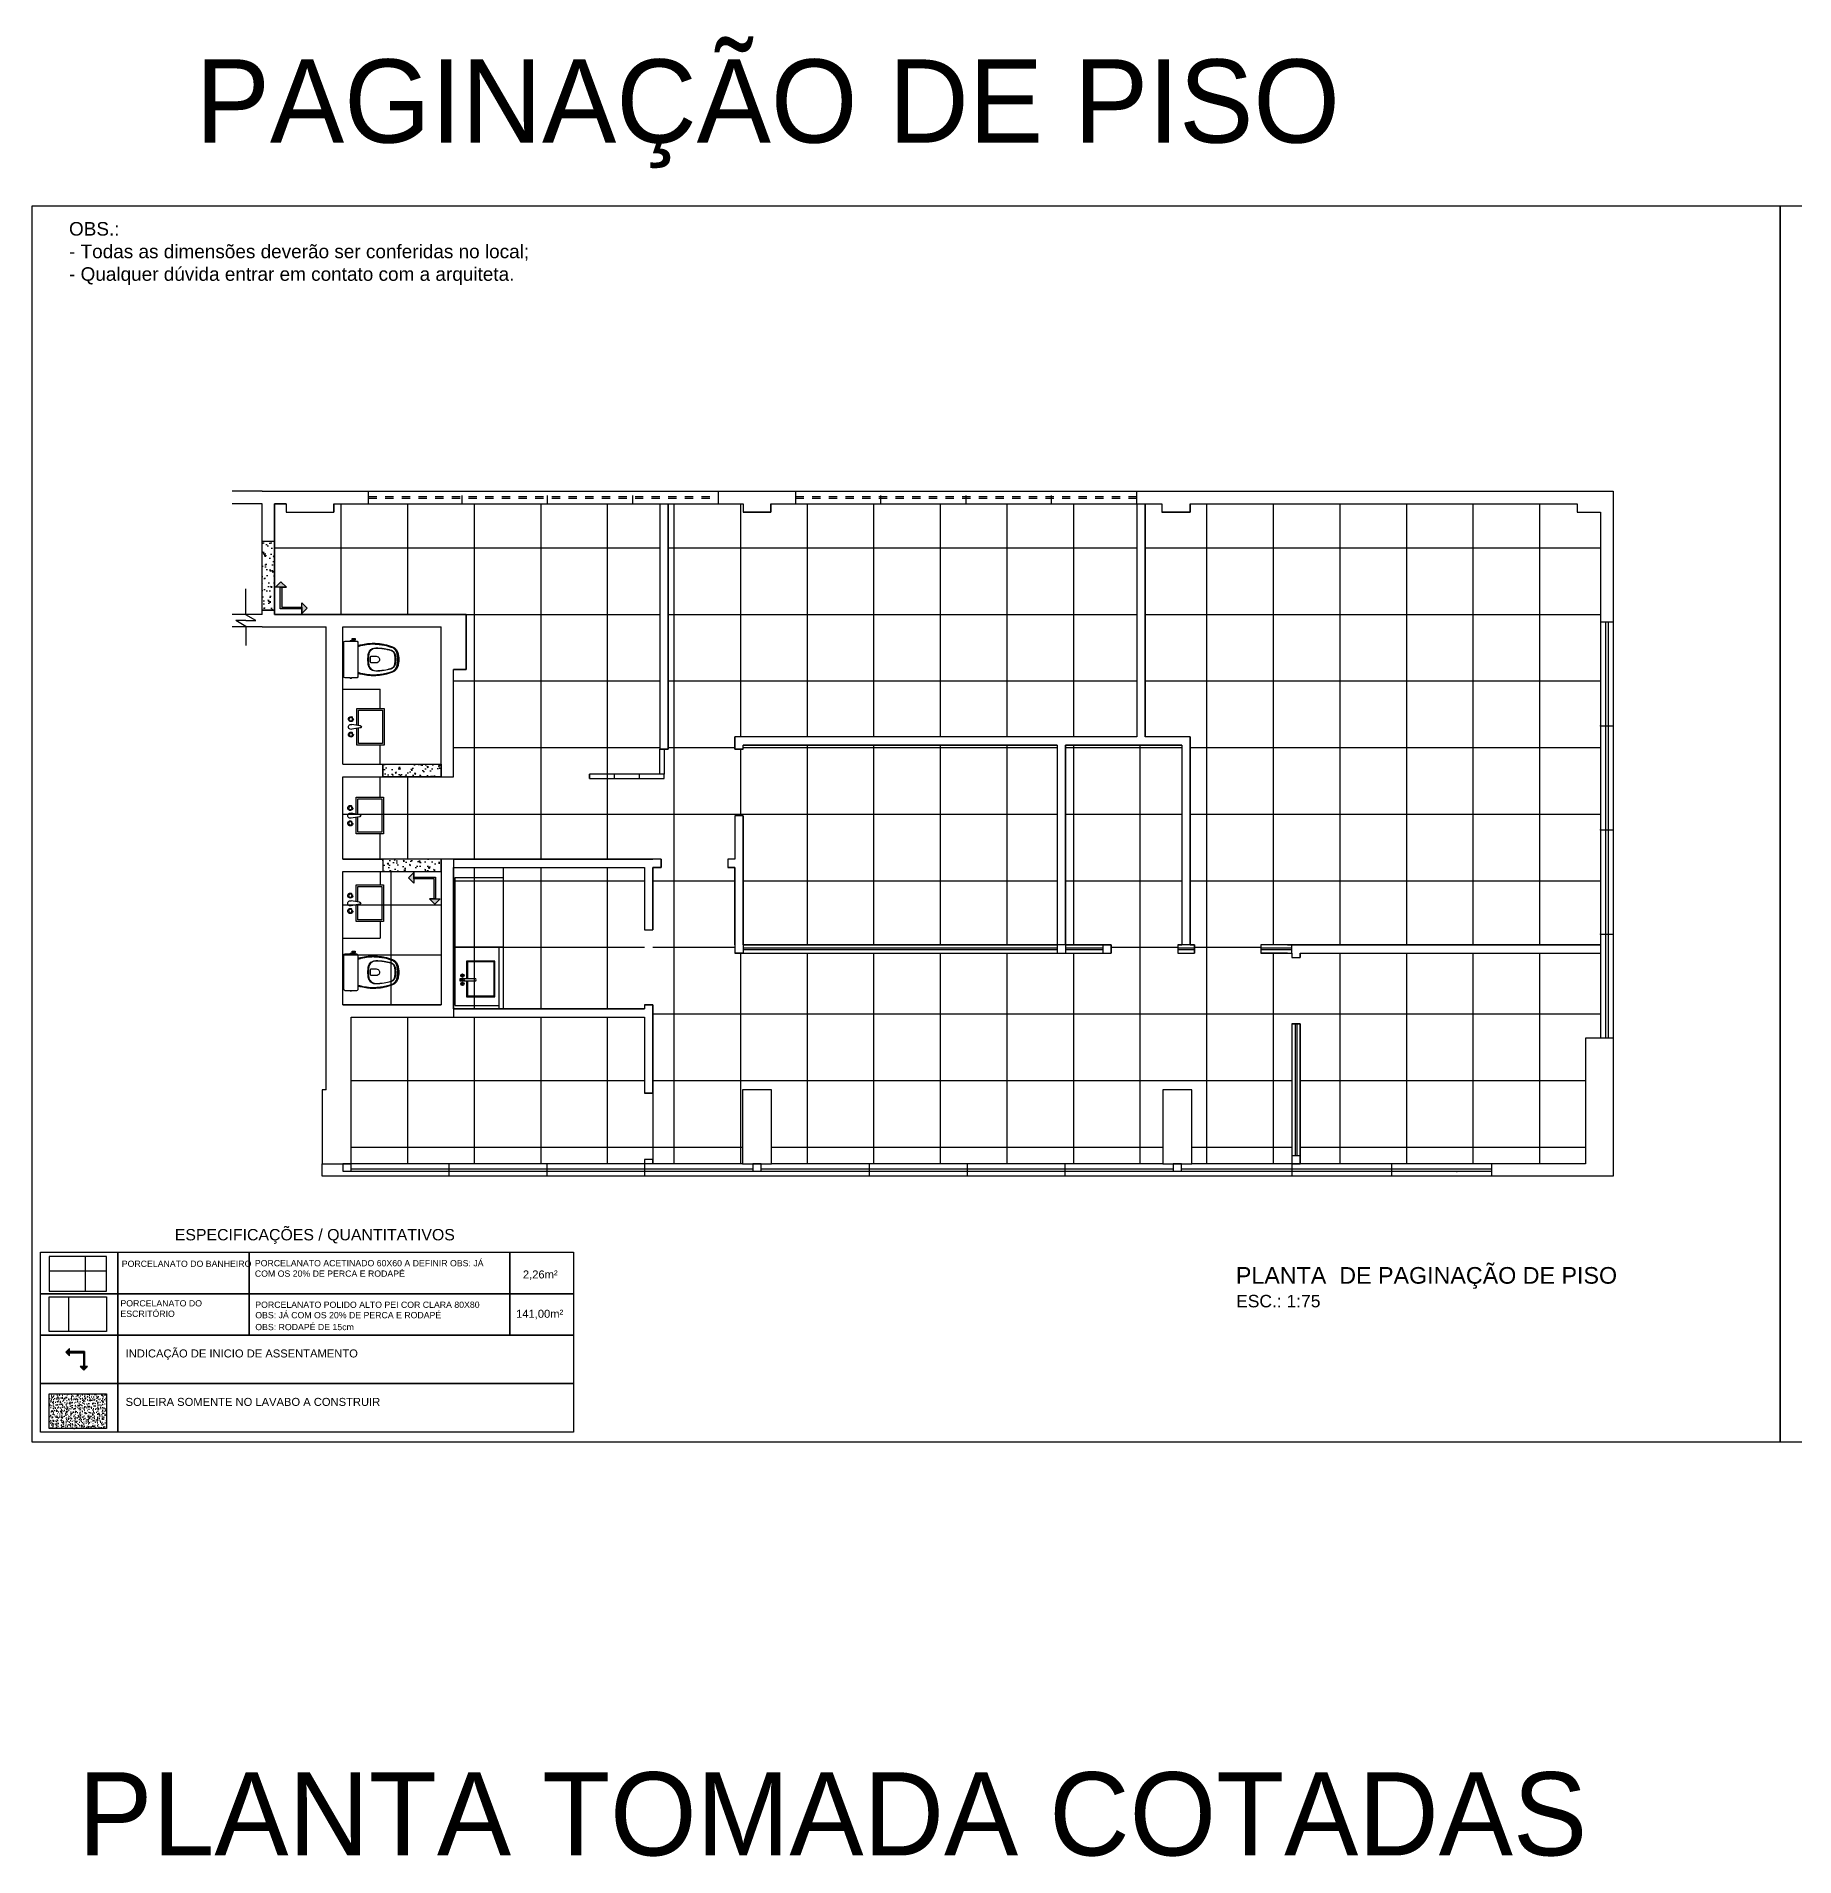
# Model space of a CAD drawing. Header units: millimetres. Extents: x 7034 to 7235, y -465 to -380.
# Drawn here: x 7124.24 to 7145.36, y -401.4 to -379.53 of the extents above; entities that cross this region are included whole.
import ezdxf

# ---------------------------------------------------------------- set-up
doc = ezdxf.new("R2010")
doc.units = ezdxf.units.MM
doc.header["$LTSCALE"] = 0.005
doc.linetypes.add('CONTINUO', pattern=[0])
doc.linetypes.add('DASHED', pattern=[19.05, 12.7, -6.35])
doc.layers.get('0').update_dxf_attribs({"linetype": 'CONTINUO'})
for name, color, linetype in [('.DETALHES PRETO', 250, 'Continuous'), ('0-COTAS', 12, 'Continuous'), ('252', 252, 'Continuous'), ('A-05', 5, 'Continuous'), ('ARQ-PEITORIAL', 4, 'Continuous'), ('ARQ_ALVENARIA', 6, 'Continuous'), ('ARQ_ESQUADRIA', 5, 'Continuous'), ('ARQ_JANELAALTA', 150, 'DASHED'), ('ARQ_MOBILIARIO 1', 8, 'Continuous'), ('ARQ_MOBILIARIO 2', 252, 'Continuous'), ('ARQ_SOLEIRA', 250, 'CONTINUO'), ('JANELA', 10, 'Continuous'), ('LL_DETALHES PRETO', 250, 'Continuous'), ('NN_COTA', 1, 'Continuous'), ('NN_DETALHES PRETO', 250, 'Continuous'), ('NN_PISO', 8, 'Continuous'), ('TEXTO INTERPAM', 255, 'Continuous'), ('TEXTOF', 7, 'Continuous')]:
    doc.layers.add(name, color=color, linetype=linetype)
for name, color, linetype, lineweight in [('0-LAYOUT', 250, 'Continuous', 25), ('ARQ-TXT-GER', 250, 'Continuous', 25), ('ARQ_MOB', 252, 'Continuous', 5), ('TEXTO', 7, 'Continuous', 15)]:
    doc.layers.add(name, color=color, linetype=linetype, lineweight=lineweight)
doc.styles.add('ARIAL', font='arial.ttf', dxfattribs={"height": 2.5})
doc.styles.add('geometric', font='')
doc.styles.get("Standard").update_dxf_attribs({"font": 'arial.ttf'})
doc.styles.add('VERDANA', font='verdana.ttf')
doc.styles.get('geometric').set_extended_font_data('Geometr415 Blk BT')

# ---------------------------------------------------------------- blocks, each defined once
blk = doc.blocks.new('AG')
at = {"ltscale": 0.9}
h = blk.add_hatch(color=1, dxfattribs=at)
h.dxf.hatch_style = 1
h.paths.add_polyline_path([(3165.827, 1032.11), (3165.827, 1031.71), (3166.227, 1031.71), (3166.227, 1031.74), (3165.857, 1031.74), (3165.857, 1032.11)])
edge = h.paths.add_edge_path()
edge.add_line((3166.227, 1031.725), (3166.227, 1031.825))
edge.add_line((3166.227, 1031.825), (3166.227, 1031.625))
edge.add_line((3166.227, 1031.625), (3166.327, 1031.725))
edge.add_line((3166.327, 1031.725), (3166.227, 1031.825))
edge = h.paths.add_edge_path()
edge.add_line((3165.842, 1032.11), (3165.742, 1032.11))
edge.add_line((3165.742, 1032.11), (3165.942, 1032.11))
edge.add_line((3165.942, 1032.11), (3165.842, 1032.21))
edge.add_line((3165.842, 1032.21), (3165.742, 1032.11))
h = blk.add_hatch(color=1, dxfattribs=at)
h.dxf.hatch_style = 1
h.paths.add_polyline_path([(3165.742, 1032.11), (3165.942, 1032.11), (3165.842, 1032.21)])
h.paths.add_polyline_path([(3166.227, 1031.825), (3166.227, 1031.625), (3166.327, 1031.725)])
at = {"color": 1, "ltscale": 0.9}
for points in [[(3165.842, 1032.11), (3165.742, 1032.11), (3165.942, 1032.11), (3165.842, 1032.21), (3165.742, 1032.11)], [(3165.827, 1032.11), (3165.827, 1031.71), (3166.227, 1031.71), (3166.227, 1031.74), (3165.857, 1031.74), (3165.857, 1032.11), (3165.827, 1032.11)], [(3166.227, 1031.725), (3166.227, 1031.825), (3166.227, 1031.625), (3166.327, 1031.725), (3166.227, 1031.825)]]:
    blk.add_lwpolyline(points, dxfattribs=at)
at = {"layer": 'NN_COTA'}
blk.add_line((3165.727, 1031.61), (3165.727, 1031.61), dxfattribs=at)
blk = doc.blocks.new('cbtorb2')
at = {"layer": '252'}
for p, q in [((-0.01, -0.09), (-0.024, -0.008)), ((-0.009, -0.097), (-0.01, -0.09)), ((0.009, -0.097), (0.01, -0.09)), ((0.01, -0.09), (0.024, -0.008))]:
    blk.add_line(p, q, dxfattribs=at)
for centre in [(-0.077, 0), (0.077, 0)]:
    blk.add_circle(centre, 0.017, dxfattribs=at)
for centre, radius, start, end in [((-0.077, 0), 0.025, 341.1513, 198.8487), ((0, 0), 0.025, 341.1513, 198.8487), ((0.077, 0), 0.025, 341.1513, 198.8487), ((-0.077, 0), 0.025, 198.8487, 216.2316), ((-0.093, -0.032), 0.0177, 22.7472, 105.6562), ((-0.077, 0), 0.025, 272.1718, 341.1513), ((0, -0.094), 0.0106, 161.2845, 18.7155), ((0, -0.092), 0.0103, 210.8046, 329.1954), ((0.077, 0), 0.025, 198.8487, 216.2316), ((0.062, -0.032), 0.0177, 22.7472, 105.6562), ((0.077, 0), 0.025, 272.1718, 341.1513)]:
    blk.add_arc(centre, radius, start, end, dxfattribs=at)
blk = doc.blocks.new('Baci01p')
for points in [[(0.17, 0), (0.17, 0.205, 0.059373), (0.169, 0.21, 0.333509), (0.154, 0.222), (0.135, 0.222), (0.104, 0.222), (0.094, 0.222), (0.094, 0.225, 0.252251), (0.094, 0.225, 0.160103), (0.085, 0.228, 0.160103), (0.076, 0.225, 0.252251), (0.076, 0.225), (0.076, 0.222), (0.017, 0.222, 0.327853), (0, 0.207, 0.087637), (0, 0.204), (0, 0), (0, -0.204, 0.087637), (0, -0.207, 0.327853), (0.017, -0.222), (0.076, -0.222), (0.076, -0.225, 0.252251), (0.076, -0.225, 0.160103), (0.085, -0.228, 0.160103), (0.094, -0.225, 0.252251), (0.094, -0.225), (0.094, -0.222), (0.104, -0.222), (0.104, -0.236), (0.102, -0.236), (0.102, -0.252), (0.12, -0.252), (0.138, -0.252), (0.138, -0.236), (0.135, -0.236), (0.135, -0.222), (0.154, -0.222, 0.333509), (0.169, -0.21, 0.059373), (0.17, -0.205)], [(0.291, 0, 0.041331), (0.296, -0.061, 0.129345), (0.313, -0.104, 0.234638), (0.385, -0.14, 0.044666), (0.486, -0.132, 0.031515), (0.566, -0.114, 0.151063), (0.599, -0.095, 0.148094), (0.619, -0.059, 0.031073), (0.621, -0.045, 0.035055), (0.626, 0, 0.035055), (0.621, 0.045, 0.031073), (0.619, 0.059, 0.148094), (0.599, 0.095, 0.151063), (0.566, 0.114, 0.031515), (0.486, 0.132, 0.044666), (0.385, 0.14, 0.234638), (0.313, 0.104, 0.129345), (0.296, 0.061, 0.041331)], [(0.297, 0, -0.041434), (0.301, 0.06, -0.129651), (0.317, 0.1, -0.234583), (0.385, 0.134, -0.044678), (0.485, 0.126, -0.031614), (0.565, 0.108, -0.152477), (0.595, 0.091, -0.148725), (0.613, 0.057, -0.031624), (0.615, 0.044, -0.035113), (0.619, 0, -0.035113), (0.615, -0.044, -0.031624), (0.613, -0.057, -0.148725), (0.595, -0.091, -0.152477), (0.565, -0.108, -0.031614), (0.485, -0.126, -0.044678), (0.385, -0.134, -0.234583), (0.317, -0.1, -0.129651), (0.301, -0.06, -0.041434)], [(0.391, -0.04, 0.164444), (0.415, -0.032, 0.245936), (0.43, 0, 0.245936), (0.415, 0.032, 0.164444), (0.391, 0.04), (0.326, 0.04, 0.108885), (0.326, -0.04)]]:
    blk.add_lwpolyline(points, format="xyb", close=True)
for points in [[(0.076, 0.222), (0.094, 0.222)], [(0.093, 0.225), (0.085, 0.225), (0.077, 0.225)], [(0.076, -0.222), (0.094, -0.222)], [(0.093, -0.225), (0.085, -0.225), (0.077, -0.225)], [(0.104, -0.222), (0.135, -0.222)], [(0.104, -0.236), (0.12, -0.236), (0.135, -0.236)]]:
    blk.add_lwpolyline(points)
for points in [[(0.17, -0.167, -0.003882), (0.205, -0.177, 0.024258), (0.285, -0.191, 0.02486), (0.335, -0.194, 0.033324), (0.385, -0.194, 0.02486), (0.425, -0.191, 0.012268), (0.475, -0.184, 0.015806), (0.525, -0.172, 0.026699), (0.575, -0.157, 0.021919), (0.595, -0.149, 0.174675), (0.643, -0.1, 0.045452), (0.653, -0.07, 0.022856), (0.656, -0.057, 0.041289), (0.66, -0.03, 0.052091), (0.661, -0.023, 0.04333), (0.661, 0, 0.04333), (0.661, 0.023, 0.052091), (0.66, 0.03, 0.041289), (0.656, 0.057, 0.022856), (0.653, 0.07, 0.045452), (0.643, 0.1, 0.174675), (0.595, 0.149, 0.021919), (0.575, 0.157, 0.026699), (0.525, 0.172, 0.015806), (0.475, 0.184, 0.012268), (0.425, 0.191, 0.02486), (0.385, 0.194, 0.033324), (0.335, 0.194, 0.02486), (0.285, 0.191, 0.024258), (0.205, 0.177, -0.003882), (0.17, 0.167)], [(0.173, 0.155, 0.003849), (0.208, 0.165, -0.027799), (0.298, 0.18, -0.018883), (0.336, 0.183, -0.033646), (0.384, 0.182, -0.016781), (0.411, 0.18, -0.015438), (0.473, 0.172, -0.023716), (0.546, 0.154, -0.013571), (0.571, 0.146, -0.02186), (0.59, 0.139, -0.173345), (0.633, 0.095, -0.045814), (0.641, 0.067, -0.024058), (0.644, 0.055, -0.042614), (0.648, 0.029, -0.066108), (0.649, 0.023, -0.047154), (0.649, 0, -0.047154), (0.649, -0.023, -0.066108), (0.648, -0.029, -0.042614), (0.644, -0.055, -0.024058), (0.641, -0.067, -0.045814), (0.633, -0.095, -0.173345), (0.59, -0.139, -0.02186), (0.571, -0.146, -0.013571), (0.546, -0.154, -0.023716), (0.473, -0.172, -0.015438), (0.411, -0.18, -0.016781), (0.384, -0.182, -0.033646), (0.336, -0.183, -0.018883), (0.298, -0.18, -0.027799), (0.208, -0.165, 0.003849), (0.173, -0.155)]]:
    blk.add_lwpolyline(points, format="xyb")
blk = doc.blocks.new('558')
at = {"layer": 'ARQ_MOB', "true_color": 0xed1f24}
h = blk.add_hatch(color=240, dxfattribs=at)
h.dxf.hatch_style = 1
h.paths.add_polyline_path([(32.186, -99.96), (31.924, -99.96), (31.924, -99.904), (31.859, -99.969), (31.924, -100.035), (31.924, -99.979), (32.166, -99.979), (32.166, -100.221), (32.111, -100.221), (32.176, -100.287), (32.242, -100.221), (32.186, -100.221)])
at = {"layer": '0-COTAS'}
blk.add_line((32.186, -99.96), (32.186, -100.221), dxfattribs=at)
at = {"layer": 'NN_COTA'}
for p, q in [((31.924, -99.904), (31.859, -99.969)), ((31.859, -99.969), (31.924, -100.035)), ((31.924, -99.96), (31.924, -99.904)), ((32.186, -99.96), (31.924, -99.96)), ((31.924, -100.035), (31.924, -99.979)), ((31.924, -99.979), (32.166, -99.979)), ((32.166, -99.979), (32.166, -100.221)), ((32.166, -100.221), (32.111, -100.221)), ((32.111, -100.221), (32.176, -100.287)), ((32.176, -100.287), (32.242, -100.221)), ((32.242, -100.221), (32.186, -100.221))]:
    blk.add_line(p, q, dxfattribs=at)

msp = doc.modelspace()

# ---------------------------------------------------------------- hatches: boundary and pattern name
at = {"layer": '.DETALHES PRETO', "ltscale": 0.05, "true_color": 0xae855b}
h = msp.add_hatch(dxfattribs=at)
h.set_pattern_fill('_USER', color=45, scale=0.8, double=1, pattern_type=0)
h.set_pattern_definition([(0, (7127.0993, -386.4769), (0, 0.8), []), (90, (7127.0993, -386.4769), (-0.8, 5e-17), [])])
h.paths.add_polyline_path([(7137.459, -385.147), (7133.359, -385.147), (7133.059, -385.147), (7133.059, -385.247), (7132.729, -385.247), (7132.729, -385.147), (7131.829, -385.147), (7131.829, -388.097), (7132.629, -388.097), (7132.629, -387.947), (7137.459, -387.947)])
h.paths.add_polyline_path([(7143.029, -386.567), (7143.029, -385.247), (7142.749, -385.247), (7142.749, -385.147), (7138.099, -385.147), (7138.099, -385.247), (7137.759, -385.247), (7137.759, -385.147), (7137.559, -385.147), (7137.559, -387.947), (7138.099, -387.947), (7138.099, -390.447), (7138.149, -390.447), (7138.149, -390.547), (7138.949, -390.547), (7138.949, -390.447), (7139.269, -390.447), (7143.029, -390.447)])
h.paths.add_polyline_path([(7137.999, -388.047), (7136.599, -388.047), (7136.599, -390.447), (7137.053, -390.447), (7137.149, -390.447), (7137.149, -390.547), (7137.949, -390.547), (7137.949, -390.447), (7137.999, -390.447)])
h.paths.add_polyline_path([(7142.849, -391.567), (7143.029, -391.567), (7143.029, -390.547), (7139.419, -390.547), (7139.419, -390.597), (7139.319, -390.597), (7139.319, -390.547), (7139.269, -390.547), (7138.949, -390.547), (7138.149, -390.547), (7137.949, -390.547), (7137.149, -390.547), (7137.049, -390.547), (7132.729, -390.547), (7132.629, -390.547), (7132.629, -389.517), (7132.544, -389.517), (7131.744, -389.517), (7131.644, -389.517), (7131.644, -390.267), (7131.644, -391.167), (7131.644, -391.367), (7131.644, -392.227), (7131.644, -393.027), (7131.644, -393.077), (7132.719, -393.077), (7132.719, -392.187), (7133.069, -392.187), (7133.069, -393.077), (7137.769, -393.077), (7137.769, -392.187), (7138.119, -392.187), (7138.119, -393.077), (7139.319, -393.077), (7139.319, -392.977), (7139.319, -391.397), (7139.419, -391.397), (7139.419, -392.977), (7139.419, -393.077), (7141.719, -393.077), (7142.849, -393.077)])
h.paths.add_polyline_path([(7136.499, -388.047), (7132.729, -388.047), (7132.729, -388.097), (7132.629, -388.097), (7131.829, -388.097), (7131.729, -388.097), (7131.729, -385.147), (7127.809, -385.147), (7127.809, -385.247), (7127.239, -385.247), (7127.239, -385.147), (7127.099, -385.147), (7127.099, -385.597), (7127.099, -386.427), (7127.099, -386.477), (7129.399, -386.477), (7129.399, -387.137), (7129.249, -387.137), (7129.249, -388.427), (7129.099, -388.427), (7128.399, -388.427), (7127.919, -388.427), (7127.919, -388.674), (7127.919, -389.114), (7127.919, -389.417), (7128.399, -389.417), (7129.099, -389.417), (7129.249, -389.417), (7131.644, -389.417), (7131.744, -389.417), (7131.744, -389.517), (7132.544, -389.517), (7132.544, -389.417), (7132.629, -389.417), (7132.629, -388.897), (7132.729, -388.897), (7132.729, -390.447), (7136.499, -390.447)])
h.paths.add_polyline_path([(7131.644, -392.227), (7131.544, -392.227), (7131.544, -391.317), (7129.249, -391.317), (7128.019, -391.317), (7128.019, -392.187), (7128.019, -393.077), (7131.544, -393.077), (7131.544, -393.027), (7131.644, -393.027)])
h.paths.add_polyline_path([(7131.544, -390.267), (7131.544, -389.517), (7129.269, -389.517), (7129.269, -391.217), (7131.544, -391.217), (7131.544, -391.167)])
h = msp.add_hatch(dxfattribs=at)
h.set_pattern_fill('_USER', color=45, scale=0.6, double=1, pattern_type=0)
h.set_pattern_definition([(0, (7129.0993, -391.1669), (0, 0.6), []), (90, (7129.0993, -391.1669), (-0.6, 4e-17), [])])
h.paths.add_polyline_path([(7127.919, -389.567), (7129.099, -389.567), (7129.099, -391.167), (7127.919, -391.167)])
h = msp.add_hatch(dxfattribs=at)
h.set_pattern_fill('_USER', color=45, scale=0.6, double=1, pattern_type=0)
h.set_pattern_definition([(0, (-0.1737, -0.16425), (0, 0.6), []), (90, (-0.1737, -0.16425), (-0.6, 4e-17), [])])
h.paths.add_polyline_path([(7125.078, -394.192), (7124.39, -394.192), (7124.39, -394.606), (7125.078, -394.606)])
h = msp.add_hatch(dxfattribs=at)
h.set_pattern_fill('_USER', color=45, scale=0.8, double=1, pattern_type=0)
h.set_pattern_definition([(0, (-0.1737, -0.16425), (0, 0.8), []), (90, (-0.1737, -0.16425), (-0.8, 5e-17), [])])
h.paths.add_polyline_path([(7125.078, -394.677), (7124.39, -394.677), (7124.39, -395.092), (7125.078, -395.092)])
at = {"true_color": 0xc7ab8e}
h = msp.add_hatch(dxfattribs=at)
h.set_pattern_fill('AR-CONC', color=253, scale=0.000417421)
h.set_pattern_definition([(50, (4249.733236, -1612.990216), (0.0760476455, -0.0066533037), [0.0079518636, -0.0874705]), (355, (4249.733236, -1612.990216), (-0.0147113324, 0.0797510752), [0.006361491, -0.069976644]), (100.4514447, (4249.73957, -1612.99077), (0.0613363129, 0.0730977682), [0.0067580442, -0.0743385481]), (46.1842, (4249.73324, -1612.96901), (0.1131539932, -0.0175493364), [0.0119277955, -0.13120575]), (96.6355576, (4249.74267, -1612.97047), (0.0990973912, 0.103280777), [0.0101370705, -0.111507923]), (351.184151, (4249.73324, -1612.96901), (0.099097391, 0.103280777), [0.0095422226, -0.104964488]), (21, (4249.74384, -1612.97431), (0.0632869798, -0.0426876069), [0.0079518636, -0.0874705]), (326, (4249.74384, -1612.97431), (0.0257974437, 0.076883863), [0.006361491, -0.0699764]), (71.451445, (4249.74911, -1612.97787), (0.0890844234, 0.0341962566), [0.0067580442, -0.07433842]), (37.5, (4249.733236, -1612.990216), (0.00128924682, 0.03529502045), [0, -0.0691282013, 0, -0.07103664856, 0, -0.0702414622]), (7.5, (4249.733236, -1612.990216), (0.02789190788, 0.04181744203), [0, -0.04050149216, 0, -0.06753782855, 0, -0.02677127427]), (327.5, (4249.709592, -1612.990216), (0.05659831623, -0.00239129612), [0, -0.02650621215, 0, -0.0826993819, 0, -0.1097357183]), (317.5, (4249.69899, -1612.990216), (0.0618321812, 0.0106135428), [0, -0.0344580758, 0, -0.0549208716, 0, -0.0779282637])])
h.paths.add_polyline_path([(7125.078, -395.842), (7124.39, -395.842), (7124.39, -396.256), (7125.078, -396.256)])
at = {"layer": 'LL_DETALHES PRETO', "ltscale": 0.05, "true_color": 0xc1a181}
h = msp.add_hatch(dxfattribs=at)
h.set_pattern_fill('AR-CONC', color=33, scale=0.001, angle=90)
h.paths.add_polyline_path([(7126.949, -385.597), (7127.099, -385.597), (7127.099, -386.427), (7126.949, -386.427)])
h = msp.add_hatch(dxfattribs=at)
h.set_pattern_fill('AR-CONC', color=33, scale=0.001, angle=90)
h.paths.add_polyline_path([(7128.399, -389.567), (7129.099, -389.567), (7129.099, -389.417), (7128.399, -389.417)])
h.paths.add_polyline_path([(7128.399, -388.277), (7129.099, -388.277), (7129.099, -388.427), (7128.399, -388.427)])

# ---------------------------------------------------------------- linework, layer by layer
at = {"layer": '.DETALHES PRETO', "color": 45, "true_color": 0xae855b}
for points in [[(7124.39, -394.606), (7125.078, -394.606), (7125.078, -394.192), (7124.39, -394.192)], [(7125.078, -394.677), (7125.078, -395.092), (7124.39, -395.092), (7124.39, -394.677)], [(7125.078, -395.842), (7125.078, -396.256), (7124.39, -396.256), (7124.39, -395.842)]]:
    msp.add_lwpolyline(points, close=True, dxfattribs=at)
for points in [[(7145.186, -381.57), (7145.186, -396.42), (7124.186, -396.42), (7124.186, -381.57)], [(7166.186, -381.57), (7166.186, -396.42), (7145.186, -396.42), (7145.186, -381.57)]]:
    msp.add_lwpolyline(points, close=True)
at = {"layer": '0-LAYOUT', "linetype": 'ByBlock'}
msp.add_point((7141.303, -393.17), dxfattribs=at)
at = {"layer": '252'}
for points in [[(7128.086, -387.809), (7128.086, -387.607), (7128.416, -387.607), (7128.416, -388.047), (7128.086, -388.047), (7128.086, -387.846)], [(7128.106, -387.813), (7128.106, -387.627), (7128.396, -387.627), (7128.396, -388.027), (7128.106, -388.027), (7128.106, -387.843)], [(7128.079, -388.876), (7128.079, -388.674), (7128.409, -388.674), (7128.409, -389.114), (7128.079, -389.114), (7128.079, -388.913)], [(7128.099, -388.879), (7128.099, -388.694), (7128.389, -388.694), (7128.389, -389.094), (7128.099, -389.094), (7128.099, -388.91)], [(7128.079, -389.929), (7128.079, -389.727), (7128.409, -389.727), (7128.409, -390.167), (7128.079, -390.167), (7128.079, -389.966)], [(7128.099, -389.933), (7128.099, -389.747), (7128.389, -389.747), (7128.389, -390.147), (7128.099, -390.147), (7128.099, -389.963)]]:
    msp.add_lwpolyline(points, dxfattribs=at)
at = {"layer": 'A-05'}
for points in [[(7133.069, -393.077), (7133.069, -392.187), (7132.719, -392.187), (7132.719, -393.077)], [(7138.119, -393.077), (7138.119, -392.187), (7137.769, -392.187), (7137.769, -393.077)]]:
    msp.add_lwpolyline(points, close=True, dxfattribs=at)
at = {"layer": 'ARQ-PEITORIAL'}
for p, q in [((7131.729, -385.147), (7131.729, -388.097)), ((7131.829, -385.147), (7131.829, -388.097)), ((7137.459, -385.147), (7137.459, -387.947)), ((7137.559, -385.147), (7137.559, -387.947)), ((7126.752, -386.482), (7126.752, -386.169)), ((7126.752, -386.551), (7126.632, -386.551)), ((7126.752, -386.621), (7126.632, -386.551)), ((7126.872, -386.551), (7126.752, -386.482)), ((7126.752, -386.551), (7126.872, -386.551)), ((7126.752, -386.621), (7126.752, -386.851)), ((7143.029, -386.567), (7143.029, -391.567)), ((7143.179, -386.567), (7143.179, -391.567)), ((7131.829, -388.097), (7131.729, -388.097)), ((7137.459, -387.947), (7132.629, -387.947)), ((7132.629, -388.097), (7132.629, -387.947)), ((7132.729, -388.097), (7132.629, -388.097)), ((7136.499, -388.047), (7132.729, -388.047)), ((7132.729, -388.097), (7132.729, -388.047)), ((7136.499, -388.047), (7136.499, -390.547)), ((7136.599, -388.047), (7136.599, -390.547)), ((7137.999, -388.047), (7136.599, -388.047)), ((7138.099, -387.947), (7137.559, -387.947)), ((7137.999, -388.047), (7137.999, -390.447)), ((7138.099, -387.947), (7138.099, -390.447)), ((7132.629, -388.897), (7132.629, -389.417)), ((7132.729, -388.897), (7132.629, -388.897)), ((7132.729, -388.897), (7132.729, -390.547)), ((7129.249, -389.417), (7131.644, -389.417)), ((7131.744, -389.417), (7131.744, -389.517)), ((7132.629, -389.417), (7132.544, -389.417)), ((7132.544, -389.417), (7132.544, -389.517)), ((7129.249, -389.517), (7131.544, -389.517)), ((7131.544, -389.517), (7131.544, -390.267)), ((7131.644, -389.517), (7131.644, -390.267)), ((7131.744, -389.517), (7131.644, -389.517)), ((7132.629, -389.517), (7132.629, -390.547)), ((7131.544, -390.267), (7131.644, -390.267)), ((7132.729, -390.547), (7132.629, -390.547)), ((7136.599, -390.447), (7136.499, -390.447)), ((7137.049, -390.447), (7137.049, -390.547)), ((7137.049, -390.447), (7137.149, -390.447)), ((7137.049, -390.547), (7137.149, -390.547)), ((7137.149, -390.447), (7137.149, -390.547)), ((7137.949, -390.447), (7137.999, -390.447)), ((7137.949, -390.447), (7137.949, -390.547)), ((7137.949, -390.547), (7138.149, -390.547)), ((7138.099, -390.447), (7137.999, -390.447)), ((7138.099, -390.447), (7138.149, -390.447)), ((7138.149, -390.447), (7138.149, -390.547)), ((7139.269, -390.447), (7138.949, -390.447)), ((7138.949, -390.447), (7138.949, -390.547)), ((7139.269, -390.547), (7138.949, -390.547)), ((7139.269, -390.447), (7143.029, -390.447)), ((7139.269, -390.547), (7139.319, -390.547)), ((7139.319, -390.547), (7139.319, -390.447)), ((7139.319, -390.547), (7139.319, -390.597)), ((7139.419, -390.547), (7143.029, -390.547)), ((7139.419, -390.547), (7139.419, -390.597)), ((7139.319, -390.597), (7139.419, -390.597)), ((7129.249, -391.217), (7131.544, -391.217)), ((7131.544, -391.167), (7131.544, -391.217)), ((7129.249, -391.317), (7131.544, -391.317)), ((7131.544, -391.317), (7131.544, -392.227)), ((7131.644, -392.227), (7131.544, -392.227)), ((7131.644, -393.027), (7131.544, -393.027)), ((7131.544, -393.027), (7131.544, -393.077)), ((7131.644, -393.027), (7131.644, -393.077)), ((7139.319, -392.977), (7139.419, -392.977)), ((7139.319, -392.977), (7139.319, -393.077)), ((7139.319, -393.077), (7139.419, -393.077)), ((7139.419, -392.977), (7139.419, -393.077))]:
    msp.add_line(p, q, dxfattribs=at)
for points in [[(7131.744, -389.417), (7131.644, -389.417)], [(7132.629, -390.447), (7132.629, -389.517), (7132.544, -389.517)], [(7131.544, -391.167), (7131.644, -391.167), (7131.644, -391.367), (7131.644, -392.227)]]:
    msp.add_lwpolyline(points, dxfattribs=at)
at = {"layer": 'ARQ_ALVENARIA'}
for p, q in [((7126.949, -384.997), (7126.588, -384.997)), ((7126.949, -384.997), (7143.179, -384.997)), ((7128.229, -385.147), (7128.229, -384.997)), ((7132.429, -384.997), (7132.429, -385.147)), ((7133.359, -384.997), (7133.359, -385.147)), ((7137.459, -385.147), (7137.459, -384.997)), ((7143.179, -384.997), (7143.179, -386.567)), ((7126.949, -385.147), (7126.588, -385.147)), ((7126.949, -385.597), (7126.949, -385.147)), ((7127.099, -385.147), (7127.099, -385.597)), ((7127.239, -385.147), (7127.099, -385.147)), ((7127.239, -385.147), (7127.239, -385.247)), ((7127.239, -385.247), (7127.809, -385.247)), ((7127.809, -385.147), (7132.729, -385.147)), ((7127.809, -385.147), (7127.809, -385.247)), ((7132.729, -385.147), (7132.729, -385.247)), ((7133.059, -385.247), (7132.729, -385.247)), ((7133.059, -385.147), (7133.359, -385.147)), ((7133.059, -385.147), (7133.059, -385.247)), ((7133.359, -385.147), (7137.459, -385.147)), ((7137.459, -385.147), (7137.759, -385.147)), ((7137.759, -385.147), (7137.759, -385.247)), ((7138.099, -385.247), (7137.759, -385.247)), ((7138.099, -385.147), (7142.749, -385.147)), ((7138.099, -385.147), (7138.099, -385.247)), ((7142.749, -385.147), (7142.749, -385.247)), ((7142.749, -385.247), (7143.029, -385.247)), ((7143.029, -385.247), (7143.029, -386.567)), ((7126.949, -385.597), (7127.099, -385.597)), ((7126.949, -386.477), (7126.588, -386.477)), ((7126.949, -386.427), (7127.099, -386.427)), ((7126.949, -386.477), (7126.949, -386.427)), ((7127.099, -386.427), (7127.099, -386.477)), ((7127.099, -386.477), (7129.399, -386.477)), ((7129.399, -386.477), (7129.399, -387.137)), ((7143.029, -386.567), (7143.179, -386.567)), ((7126.949, -386.627), (7126.588, -386.627)), ((7126.949, -386.627), (7127.719, -386.627)), ((7127.719, -392.187), (7127.719, -386.627)), ((7127.919, -386.627), (7129.099, -386.627)), ((7127.919, -388.277), (7127.919, -386.627)), ((7129.099, -388.427), (7129.099, -386.627)), ((7129.249, -388.427), (7129.249, -387.137)), ((7129.399, -387.137), (7129.249, -387.137)), ((7127.919, -388.277), (7128.399, -388.277)), ((7128.399, -388.277), (7128.399, -388.427)), ((7127.919, -389.417), (7127.919, -388.427)), ((7127.919, -388.427), (7128.399, -388.427)), ((7129.099, -388.427), (7129.249, -388.427)), ((7127.919, -389.417), (7128.399, -389.417)), ((7127.919, -389.417), (7128.399, -389.417)), ((7128.399, -389.417), (7128.399, -389.567)), ((7129.099, -389.417), (7129.099, -391.167)), ((7129.249, -389.417), (7129.099, -389.417)), ((7129.249, -389.417), (7129.099, -389.417)), ((7129.249, -389.417), (7129.249, -391.317)), ((7127.919, -391.167), (7127.919, -389.567)), ((7127.919, -389.567), (7128.399, -389.567)), ((7127.919, -391.167), (7129.099, -391.167)), ((7128.019, -391.317), (7129.249, -391.317)), ((7143.029, -391.567), (7142.849, -391.567)), ((7142.849, -391.567), (7142.849, -393.077)), ((7143.179, -391.567), (7143.029, -391.567)), ((7143.179, -391.567), (7143.179, -393.227)), ((7142.849, -393.077), (7141.719, -393.077)), ((7141.719, -393.077), (7141.719, -393.227)), ((7143.179, -393.227), (7141.719, -393.227))]:
    msp.add_line(p, q, dxfattribs=at)
msp.add_lwpolyline([(7127.719, -392.187), (7127.669, -392.187), (7127.669, -393.077), (7128.019, -393.077), (7128.019, -392.187), (7128.019, -391.317)], dxfattribs=at)
at = {"layer": 'ARQ_ESQUADRIA'}
for p, q in [((7143.089, -386.567), (7143.089, -391.567)), ((7143.119, -386.567), (7143.119, -391.567)), ((7143.029, -387.817), (7143.179, -387.817)), ((7143.029, -389.067), (7143.179, -389.067)), ((7143.029, -390.317), (7143.179, -390.317)), ((7136.499, -390.487), (7132.729, -390.487)), ((7136.499, -390.507), (7132.729, -390.507)), ((7137.053, -390.487), (7136.599, -390.487)), ((7137.053, -390.507), (7136.599, -390.507)), ((7138.149, -390.487), (7137.949, -390.487)), ((7138.149, -390.507), (7137.949, -390.507)), ((7139.319, -390.487), (7138.949, -390.487)), ((7139.319, -390.507), (7138.949, -390.507)), ((7139.419, -391.397), (7139.319, -391.397)), ((7139.319, -391.397), (7139.419, -391.397)), ((7139.359, -391.397), (7139.359, -392.977)), ((7139.379, -391.397), (7139.379, -392.977)), ((7128.019, -393.137), (7132.844, -393.137)), ((7128.019, -393.167), (7132.844, -393.167)), ((7129.194, -393.077), (7129.194, -393.227)), ((7130.369, -393.077), (7130.369, -393.227)), ((7131.544, -393.077), (7131.544, -393.227)), ((7132.944, -393.137), (7137.894, -393.137)), ((7132.944, -393.167), (7137.894, -393.167)), ((7134.244, -393.077), (7134.244, -393.227)), ((7135.419, -393.077), (7135.419, -393.227)), ((7136.594, -393.077), (7136.594, -393.227)), ((7137.994, -393.137), (7141.719, -393.137)), ((7137.994, -393.167), (7141.719, -393.167)), ((7139.319, -393.077), (7139.319, -393.227)), ((7140.519, -393.077), (7140.519, -393.227))]:
    msp.add_line(p, q, dxfattribs=at)
for points in [[(7127.919, -393.077), (7127.919, -393.167), (7128.019, -393.167), (7128.019, -393.077)], [(7132.844, -393.077), (7132.844, -393.167), (7132.944, -393.167), (7132.944, -393.077)], [(7137.894, -393.077), (7137.894, -393.167), (7137.994, -393.167), (7137.994, -393.077)]]:
    msp.add_lwpolyline(points, close=True, dxfattribs=at)
for p in [(7143.029, -387.817), (7143.029, -389.067), (7143.029, -390.317), (7134.244, -393.077), (7135.419, -393.077), (7136.594, -393.077)]:
    msp.add_point(p, dxfattribs=at)
at = {"layer": 'ARQ_JANELAALTA', "ltscale": 0.5}
for p, q in [((7128.229, -385.062), (7132.429, -385.062)), ((7128.229, -385.082), (7132.429, -385.082)), ((7129.354, -385.147), (7129.354, -384.997)), ((7130.379, -385.147), (7130.379, -384.997)), ((7131.404, -385.147), (7131.404, -384.997)), ((7133.359, -385.062), (7137.459, -385.062)), ((7133.359, -385.082), (7137.459, -385.082)), ((7134.384, -385.147), (7134.384, -384.997)), ((7135.409, -385.147), (7135.409, -384.997)), ((7136.434, -385.147), (7136.434, -384.997))]:
    msp.add_line(p, q, dxfattribs=at)
for p in [(7130.379, -385.147), (7131.404, -385.147), (7134.384, -385.147), (7135.409, -385.147), (7136.434, -385.147)]:
    msp.add_point(p, dxfattribs=at)
at = {"layer": 'ARQ_MOBILIARIO 1', "linetype": 'Continuous'}
for p, q in [((7130.631, -385.147), (7131.031, -385.147)), ((7127.919, -387.377), (7128.369, -387.377)), ((7128.369, -387.607), (7128.369, -387.377)), ((7128.369, -388.277), (7128.369, -388.047)), ((7128.369, -388.674), (7128.369, -388.427)), ((7130.884, -388.448), (7130.884, -388.397)), ((7131.184, -388.448), (7131.184, -388.397)), ((7131.484, -388.448), (7131.484, -388.397)), ((7128.369, -389.417), (7128.369, -389.114)), ((7128.369, -389.567), (7128.369, -389.727)), ((7129.269, -391.177), (7129.269, -389.637)), ((7129.269, -389.637), (7129.849, -389.637)), ((7129.849, -391.217), (7129.849, -389.517)), ((7128.369, -390.167), (7128.369, -390.367)), ((7127.919, -390.367), (7128.369, -390.367)), ((7129.269, -390.47), (7129.849, -390.47)), ((7129.799, -391.217), (7129.799, -390.47))]:
    msp.add_line(p, q, dxfattribs=at)
for points in [[(7131.779, -388.097), (7131.779, -388.397), (7131.729, -388.397), (7131.729, -388.097)], [(7131.779, -388.397), (7130.884, -388.397), (7130.884, -388.448), (7131.779, -388.448)]]:
    msp.add_lwpolyline(points, close=True, dxfattribs=at)
msp.add_lwpolyline([(7129.269, -391.177), (7129.799, -391.177)], dxfattribs=at)
at = {"layer": 'ARQ_MOBILIARIO 2'}
for p, q in [((7129.736, -390.653), (7129.416, -390.653)), ((7129.416, -390.653), (7129.416, -390.852)), ((7129.736, -391.063), (7129.736, -390.653)), ((7129.329, -390.882), (7129.329, -390.852)), ((7129.329, -390.852), (7129.339, -390.852)), ((7129.339, -390.882), (7129.329, -390.882)), ((7129.339, -390.852), (7129.342, -390.852)), ((7129.339, -390.882), (7129.342, -390.882)), ((7129.369, -390.852), (7129.505, -390.852)), ((7129.369, -390.852), (7129.482, -390.852)), ((7129.505, -390.882), (7129.369, -390.882)), ((7129.482, -390.882), (7129.369, -390.882)), ((7129.416, -390.882), (7129.416, -391.063)), ((7129.736, -391.064), (7129.416, -391.064))]:
    msp.add_line(p, q, dxfattribs=at)
msp.add_lwpolyline([(7129.406, -390.882), (7129.406, -391.073), (7129.746, -391.073), (7129.746, -390.643), (7129.406, -390.643), (7129.406, -390.852)], dxfattribs=at)
for centre, radius in [((7129.355, -390.817), 0.02), ((7129.355, -390.867), 0.02), ((7129.355, -390.917), 0.02), ((7129.355, -390.817), 0.01), ((7129.355, -390.867), 0.01), ((7129.355, -390.917), 0.01)]:
    msp.add_circle(centre, radius, dxfattribs=at)
msp.add_arc((7129.505, -390.867), 0.015, 270, 90, dxfattribs=at)
at = {"layer": 'ARQ_SOLEIRA'}
for points in [[(7126.949, -385.597), (7127.099, -385.597), (7127.099, -386.427), (7126.949, -386.427)], [(7128.399, -388.277), (7129.099, -388.277), (7129.099, -388.427), (7128.399, -388.427)], [(7128.399, -389.567), (7129.099, -389.567), (7129.099, -389.417), (7128.399, -389.417)]]:
    msp.add_lwpolyline(points, close=True, dxfattribs=at)
at = {"layer": 'JANELA'}
for p, q in [((7132.729, -390.447), (7136.499, -390.447)), ((7132.729, -390.547), (7137.049, -390.547)), ((7136.599, -390.447), (7137.053, -390.447)), ((7139.319, -391.397), (7139.319, -392.977)), ((7139.419, -391.397), (7139.419, -392.977)), ((7127.669, -393.227), (7127.669, -393.077)), ((7132.719, -393.077), (7128.019, -393.077)), ((7137.769, -393.077), (7133.069, -393.077)), ((7141.719, -393.077), (7138.119, -393.077)), ((7141.719, -393.227), (7127.669, -393.227))]:
    msp.add_line(p, q, dxfattribs=at)
at = {"layer": 'NN_DETALHES PRETO'}
for points in [[(7124.288, -394.14), (7125.217, -394.14), (7125.217, -394.638), (7124.288, -394.638)], [(7125.217, -394.14), (7126.795, -394.14), (7126.795, -394.638), (7125.217, -394.638)], [(7126.795, -394.14), (7129.924, -394.14), (7129.924, -394.638), (7126.795, -394.638)], [(7129.924, -394.14), (7130.689, -394.14), (7130.689, -394.638), (7129.924, -394.638)], [(7124.288, -394.638), (7125.217, -394.638), (7125.217, -395.136), (7124.288, -395.136)], [(7125.217, -394.638), (7126.795, -394.638), (7126.795, -395.136), (7125.217, -395.136)], [(7126.795, -394.638), (7129.924, -394.638), (7129.924, -395.136), (7126.795, -395.136)], [(7129.924, -394.638), (7130.689, -394.638), (7130.689, -395.136), (7129.924, -395.136)], [(7124.288, -395.136), (7125.217, -395.136), (7125.217, -395.718), (7124.288, -395.718)], [(7125.217, -395.136), (7130.689, -395.136), (7130.689, -395.718), (7125.217, -395.718)], [(7124.288, -395.718), (7125.217, -395.718), (7125.217, -396.301), (7124.288, -396.301)], [(7125.217, -395.718), (7130.689, -395.718), (7130.689, -396.301), (7125.217, -396.301)]]:
    msp.add_lwpolyline(points, close=True, dxfattribs=at)
at = {"layer": 'NN_PISO'}
msp.add_line((7131.644, -392.227), (7131.644, -393.027), dxfattribs=at)
msp.add_lwpolyline([(7127.099, -385.147), (7127.239, -385.147), (7127.239, -385.247), (7127.809, -385.247), (7127.809, -385.147), (7131.729, -385.147), (7131.729, -388.097), (7131.829, -388.097), (7131.829, -385.147), (7132.729, -385.147), (7132.729, -385.247), (7133.059, -385.247), (7133.059, -385.147), (7137.459, -385.147), (7137.459, -387.947), (7132.629, -387.947), (7132.629, -388.097), (7132.729, -388.097), (7132.729, -388.047), (7136.499, -388.047), (7136.499, -390.447), (7132.729, -390.447), (7132.729, -388.897), (7132.629, -388.897), (7132.629, -389.417), (7132.544, -389.417), (7132.544, -389.517), (7132.629, -389.517), (7132.629, -390.547), (7137.149, -390.547), (7137.149, -390.447), (7136.599, -390.447), (7136.599, -388.047), (7137.999, -388.047), (7137.999, -390.447), (7137.949, -390.447), (7137.949, -390.547), (7138.149, -390.547), (7138.149, -390.447), (7138.099, -390.447), (7138.099, -387.947), (7137.559, -387.947), (7137.559, -385.147), (7137.759, -385.147), (7137.759, -385.247), (7138.099, -385.247), (7138.099, -385.147), (7142.749, -385.147), (7142.749, -385.247), (7143.029, -385.247), (7143.029, -390.447), (7138.949, -390.447), (7138.949, -390.547), (7139.319, -390.547), (7139.319, -390.597), (7139.419, -390.597), (7139.419, -390.547), (7143.029, -390.547), (7143.029, -391.567), (7142.849, -391.567), (7142.849, -393.077), (7139.419, -393.077), (7139.419, -391.397), (7139.319, -391.397), (7139.319, -393.077), (7138.119, -393.077), (7138.119, -392.187), (7137.769, -392.187), (7137.769, -393.077), (7133.069, -393.077), (7133.069, -392.187), (7132.719, -392.187), (7132.719, -393.077), (7131.644, -393.077), (7131.644, -393.027), (7131.544, -393.027), (7131.544, -393.077), (7128.019, -393.077), (7128.019, -392.187), (7128.019, -392.187), (7128.019, -391.317), (7131.544, -391.317), (7131.544, -392.227), (7131.644, -392.227), (7131.644, -391.167), (7131.544, -391.167), (7131.544, -391.217), (7129.249, -391.217), (7129.249, -389.517), (7131.544, -389.517), (7131.544, -390.267), (7131.644, -390.267), (7131.644, -389.517), (7131.744, -389.517), (7131.744, -389.417), (7127.919, -389.417), (7127.919, -388.427), (7129.249, -388.427), (7129.249, -387.137), (7129.399, -387.137), (7129.399, -386.477), (7127.099, -386.477), (7127.099, -385.147)], dxfattribs=at)
msp.add_lwpolyline([(7127.919, -389.567), (7129.099, -389.567), (7129.099, -391.167), (7127.919, -391.167)], close=True, dxfattribs=at)

# ---------------------------------------------------------------- block references
at = {"color": 1, "xscale": -0.6543243221128952, "yscale": 0.6543243221128952, "zscale": 0.6543243221128952}
for p, rotation in [((6452.092, -2457.889), 270), ((7804.107, 1681.845), 90)]:
    msp.add_blockref('AG', p, dxfattribs=dict(at, rotation=rotation))
at = {"layer": '0-COTAS', "xscale": 0.6815974329338133, "yscale": 0.6815974329338133, "zscale": 0.6815974329338133}
msp.add_blockref('558', (7102.877, -327.202), dxfattribs=at)
at = {"layer": '252', "xscale": -1.203670021924481, "yscale": 1.203670021924481, "zscale": 1.203670021924481, "rotation": 90}
for p in [(7128.016, -387.828), (7128.009, -388.895), (7128.009, -389.948)]:
    msp.add_blockref('cbtorb2', p, dxfattribs=at)
at = {"layer": 'ARQ_MOBILIARIO 1', "linetype": 'Continuous', "xscale": -1, "rotation": 180}
for p in [(7127.929, -387.019), (7127.929, -390.776)]:
    msp.add_blockref('Baci01p', p, dxfattribs=at)

# ---------------------------------------------------------------- texts
at = {"layer": 'ARQ-PEITORIAL', "char_height": 1, "attachment_point": 1, "style": 'geometric'}
for s, width, insert in [('PAGINAÇÃO DE PISO', 13.88843, (7126.151, -379.809)), ('PLANTA TOMADA COTADAS', 18.47111, (7124.739, -400.387))]:
    msp.add_mtext_dynamic_manual_height_columns(s, width=width, gutter_width=12.5, heights=[0], dxfattribs=dict(at, insert=insert))
at = {"layer": 'ARQ-TXT-GER', "insert": (7124.629, -381.763), "char_height": 0.16293, "width": 6.25452, "attachment_point": 1, "style": 'ARIAL'}
msp.add_mtext('OBS.:\\P- Todas as dimensões deverão ser conferidas no local;\\P- Qualquer dúvida entrar em contato com a arquiteta.', dxfattribs=at)
msp.add_mtext('OBS.:\\P- Todas as dimensões deverão ser conferidas no local;\\P- Qualquer dúvida entrar em contato com a arquiteta.', dxfattribs=at)
at = {"layer": 'TEXTO', "attachment_point": 1}
for s, width, insert, char_height in [('PLANTA  DE PAGINAÇÃO DE PISO', 4.99842, (7138.648, -394.318), 0.2), ('ESC.: 1:75', 3.13121, (7138.651, -394.652), 0.15)]:
    msp.add_mtext_dynamic_manual_height_columns(s, width=width, gutter_width=12.5, heights=[0], dxfattribs=dict(at, insert=insert, char_height=char_height))
at = {"layer": 'TEXTO INTERPAM', "lineweight": 0, "attachment_point": 1, "style": 'ARIAL'}
for s, insert, char_height, width in [('{\\C7;PORCELANATO DO BANHEIRO}', (7125.263, -394.241), 0.07514, 1.47862), ('{\\C7;PORCELANATO ACETINADO 60X60 A DEFINIR OBS: JÁ COM OS 20% DE PERCA E RODAPÉ}', (7126.862, -394.234), 0.07514, 2.87495), ('{\\C7;2,26m²}', (7130.082, -394.359), 0.09613, 0.79243), ('{\\C7;PORCELANATO DO ESCRITÓRIO}', (7125.247, -394.716), 0.07514, 1.47862), ('{\\C7;PORCELANATO POLIDO ALTO PEI COR CLARA 80X80  OBS: JÁ COM OS 20% DE PERCA E RODAPÉ}', (7126.867, -394.733), 0.07514, 2.87495), ('{\\C7;141,00m²}', (7130, -394.831), 0.09613, 0.79243), ('{\\C7;OBS: RODAPÉ DE 15cm}', (7126.867, -395.001), 0.07514, 1.18062)]:
    msp.add_mtext(s, dxfattribs=dict(at, insert=insert, char_height=char_height, width=width))
at = {"layer": 'TEXTO INTERPAM', "lineweight": 0, "char_height": 0.09613, "attachment_point": 1, "style": 'ARIAL'}
for s, insert in [('{\\C7;INDICAÇÃO DE INICIO DE ASSENTAMENTO}', (7125.309, -395.308)), ('{\\C7;SOLEIRA SOMENTE NO LAVABO A CONSTRUIR}', (7125.309, -395.89))]:
    msp.add_mtext(s, dxfattribs=dict(at, insert=insert))
at = {"layer": 'TEXTOF', "insert": (7125.9, -393.861), "char_height": 0.13632, "attachment_point": 1, "style": 'VERDANA'}
msp.add_mtext_dynamic_manual_height_columns('{\\fArial|b0|i0|c0|p34;ESPECIFICAÇÕES / QUANTITATIVOS}', width=5.20367, gutter_width=25, heights=[0], dxfattribs=at)

doc.saveas('drawing.dxf')
